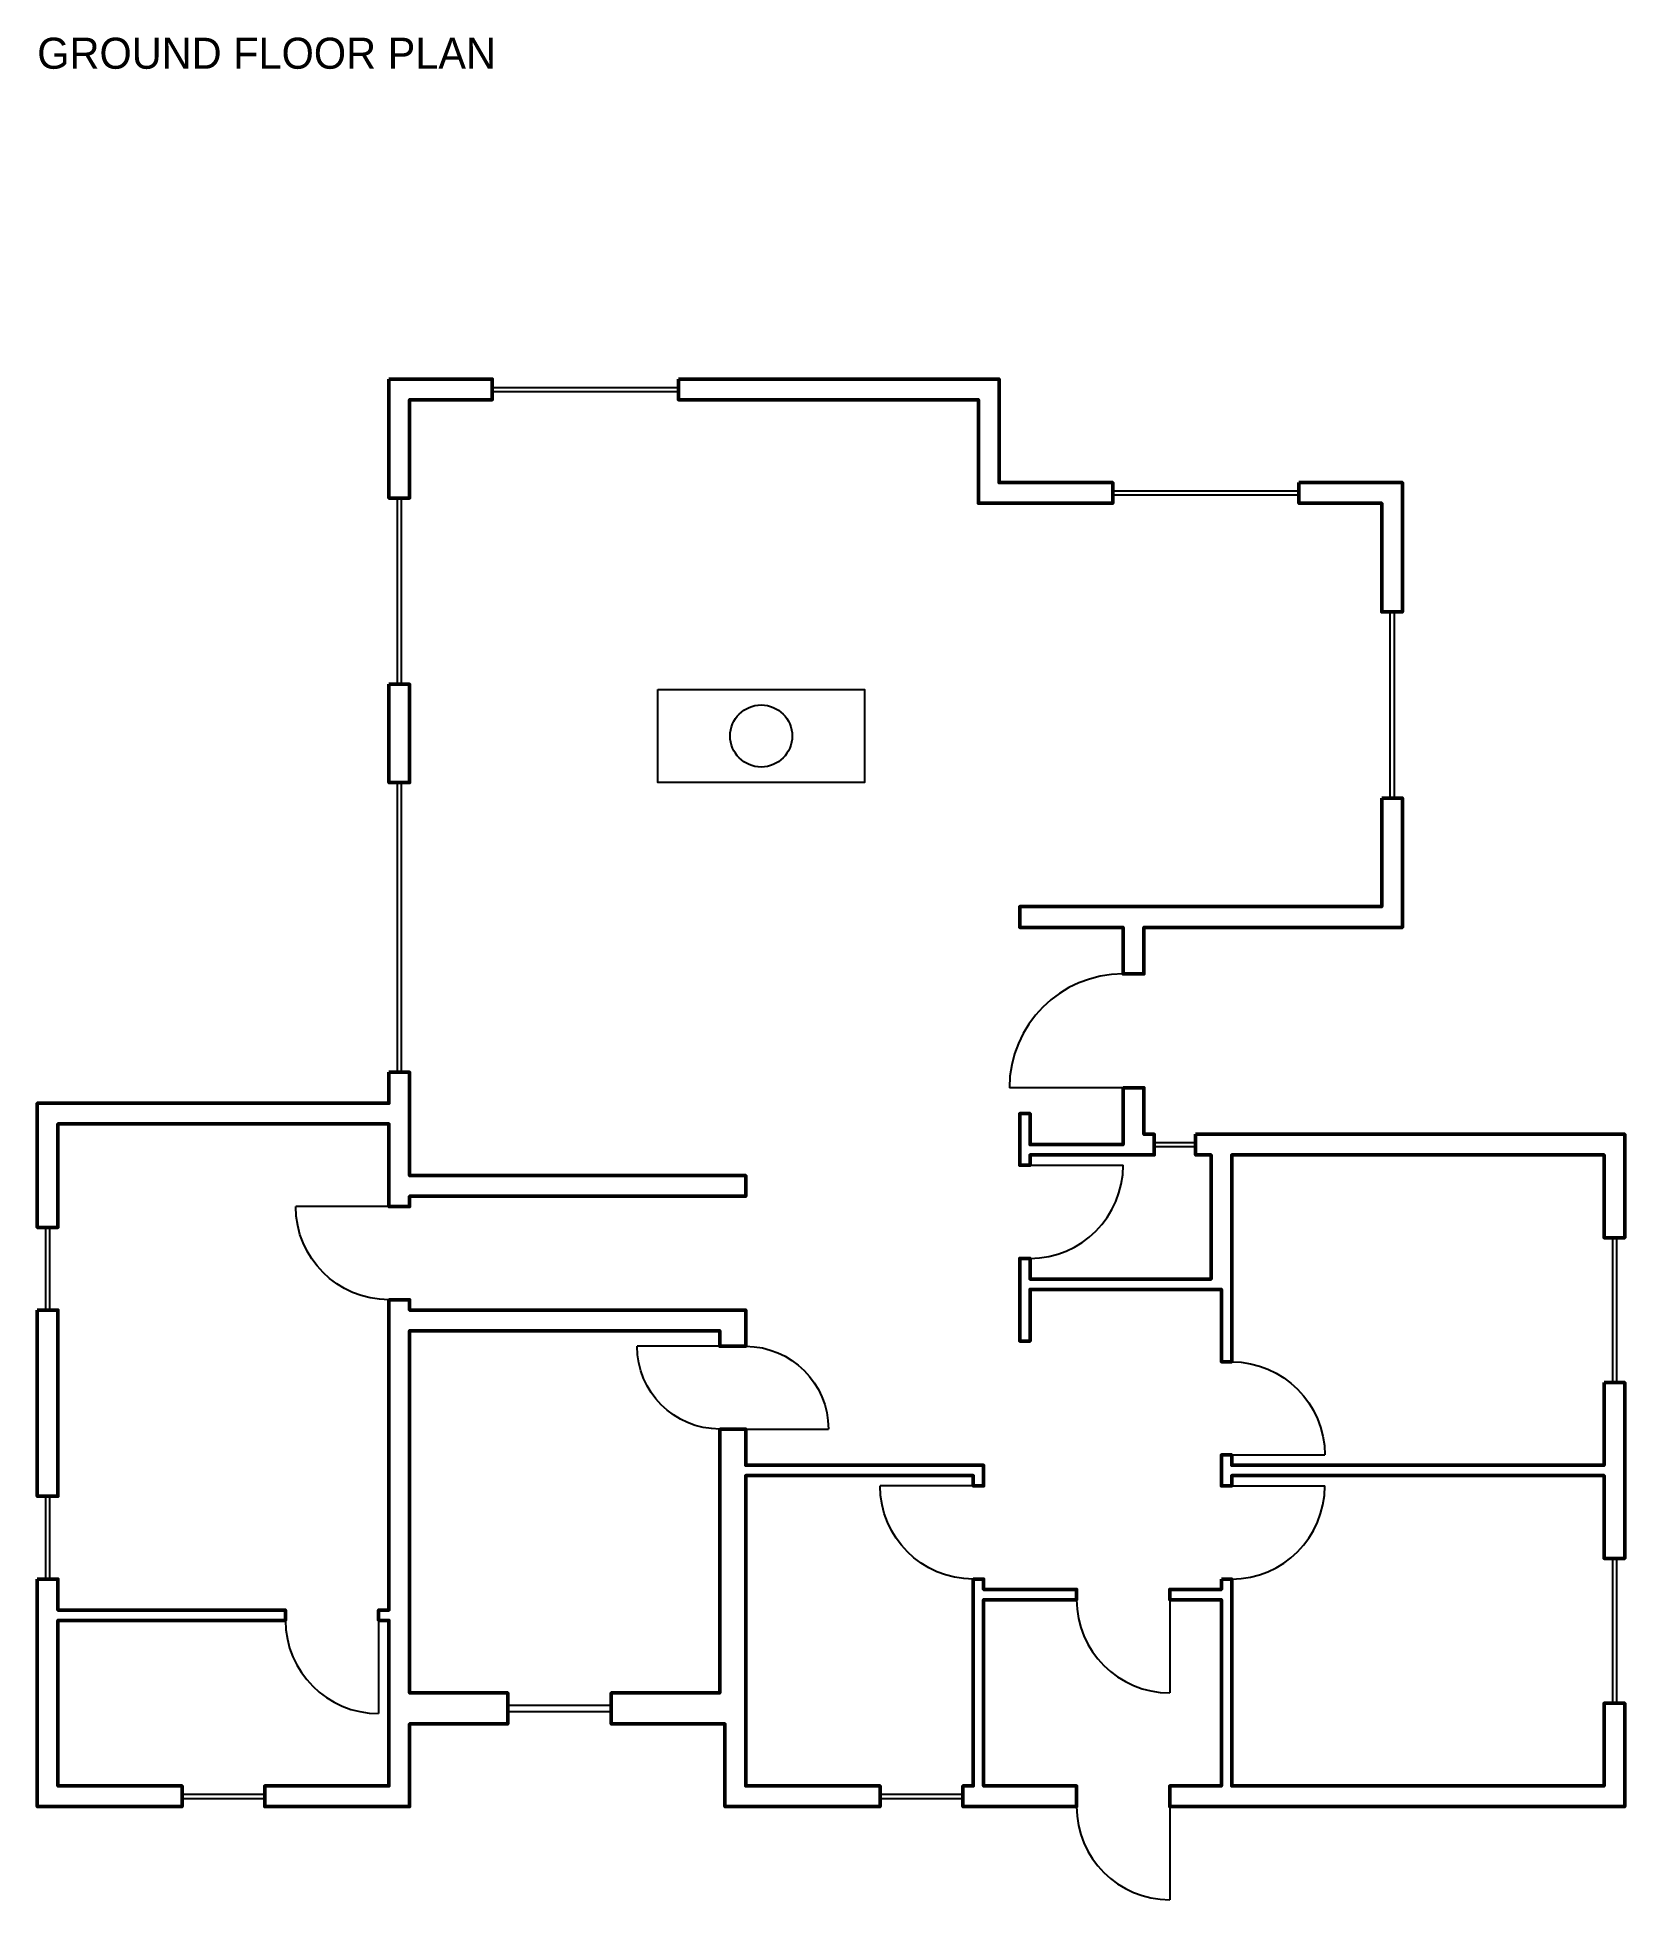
# Model space of a CAD drawing. Header units: centimetres. Extents: x 12000 to 13535, y 28530 to 30330.
import ezdxf

# ---------------------------------------------------------------- set-up
doc = ezdxf.new("R2010")
doc.units = ezdxf.units.CM
doc.linetypes.add('DASHED', pattern=[0.75, 0.5, -0.25])
doc.layers.get('0').update_dxf_attribs({"linetype": 'CONTINUOUS'})
for name, color, linetype in [('A-ANNO-DIMS', 1, 'CONTINUOUS'), ('A-DOOR', 3, 'CONTINUOUS'), ('A-GLAZ', 4, 'CONTINUOUS'), ('I-FURN', 8, 'CONTINUOUS')]:
    doc.layers.add(name, color=color, linetype=linetype)
doc.layers.add('A-WALL', color=7, linetype='CONTINUOUS', lineweight=50)

# ---------------------------------------------------------------- blocks, each defined once
blk = doc.blocks.new('WIN-2L')
for p, q in [((0, 0), (0, 1)), ((1, 0), (1, 1)), ((0, 0.6), (1, 0.6)), ((0, 0.4), (1, 0.4))]:
    blk.add_line(p, q)
blk = doc.blocks.new('DOOR-90')
at = {"color": 0}
blk.add_line((0, 0), (0, 1), dxfattribs=at)
blk.add_arc((0, 0), 1, 0, 90, dxfattribs=at)

msp = doc.modelspace()

# ---------------------------------------------------------------- linework, layer by layer
at = {"layer": 'A-WALL'}
for points in [[(12340, 30000), (12440, 30000), (12440, 29980), (12360, 29980), (12360, 29885), (12340, 29885)], [(12620, 30000), (12930, 30000), (12930, 29900), (13040, 29900), (13040, 29880), (12910, 29880), (12910, 29980), (12620, 29980)], [(13220, 29900), (13320, 29900), (13320, 29775), (13300, 29775), (13300, 29880), (13220, 29880)], [(12340, 29705), (12360, 29705), (12360, 29610), (12340, 29610)], [(13300, 29595), (13320, 29595), (13320, 29470), (13070, 29470), (13070, 29425), (13050, 29425), (13050, 29470), (12950, 29470), (12950, 29490), (13300, 29490)], [(12340, 29330), (12360, 29330), (12360, 29230), (12685, 29230), (12685, 29210), (12360, 29210), (12360, 29200), (12340, 29200), (12340, 29280), (12020, 29280), (12020, 29180), (12000, 29180), (12000, 29300), (12340, 29300)], [(13050, 29315), (13070, 29315), (13070, 29270), (13080, 29270), (13080, 29250), (12960, 29250), (12960, 29240), (12950, 29240), (12950, 29290), (12960, 29290), (12960, 29260), (13050, 29260)], [(13120, 29270), (13535, 29270), (13535, 29170), (13515, 29170), (13515, 29250), (13155, 29250), (13155, 29050), (13145, 29050), (13145, 29120), (12960, 29120), (12960, 29070), (12950, 29070), (12950, 29150), (12960, 29150), (12960, 29130), (13135, 29130), (13135, 29250), (13120, 29250)], [(12000, 29100), (12020, 29100), (12020, 28920), (12000, 28920)], [(12340, 29110), (12360, 29110), (12360, 29100), (12685, 29100), (12685, 29065), (12660, 29065), (12660, 29080), (12360, 29080), (12360, 28730), (12455, 28730), (12455, 28700), (12360, 28700), (12360, 28620), (12220, 28620), (12220, 28640), (12340, 28640), (12340, 28800), (12330, 28800), (12330, 28810), (12340, 28810)], [(13515, 29030), (13535, 29030), (13535, 28860), (13515, 28860), (13515, 28940), (13155, 28940), (13155, 28930), (13145, 28930), (13145, 28960), (13155, 28960), (13155, 28950), (13515, 28950)], [(12660, 28985), (12685, 28985), (12685, 28950), (12915, 28950), (12915, 28930), (12905, 28930), (12905, 28940), (12685, 28940), (12685, 28640), (12815, 28640), (12815, 28620), (12665, 28620), (12665, 28700), (12555, 28700), (12555, 28730), (12660, 28730)], [(12000, 28840), (12020, 28840), (12020, 28810), (12240, 28810), (12240, 28800), (12020, 28800), (12020, 28640), (12140, 28640), (12140, 28620), (12000, 28620)], [(12905, 28840), (12915, 28840), (12915, 28830), (13005, 28830), (13005, 28820), (12915, 28820), (12915, 28640), (13005, 28640), (13005, 28620), (12895, 28620), (12895, 28640), (12905, 28640)], [(13145, 28840), (13155, 28840), (13155, 28640), (13515, 28640), (13515, 28720), (13535, 28720), (13535, 28620), (13095, 28620), (13095, 28640), (13145, 28640), (13145, 28820), (13095, 28820), (13095, 28830), (13145, 28830)]]:
    msp.add_lwpolyline(points, close=True, dxfattribs=at)
at = {"layer": 'I-FURN'}
msp.add_lwpolyline([(12600, 29700), (12800, 29700), (12800, 29610), (12600, 29610)], close=True, dxfattribs=at)
msp.add_circle((12700, 29655), 30, dxfattribs=at)

# ---------------------------------------------------------------- block references
at = {"layer": 'A-DOOR'}
for p, xscale, yscale, rotation in [((13050, 29315), 110, 110, 90), ((12960, 29240), 90, 90, -90), ((12340, 29200), -90, 90, 90), ((13155, 28960), -90, 90, -90), ((13155, 28930), 90, 90, -90), ((13095, 28820), 90, 90, -180), ((12330, 28800), 90, 90, -180), ((13095, 28620), 90, 90, -180)]:
    msp.add_blockref('DOOR-90', p, dxfattribs=dict(at, xscale=xscale, yscale=yscale, rotation=rotation))
at = {"layer": 'A-DOOR', "linetype": 'DASHED', "xscale": -80, "yscale": 80, "rotation": 90}
msp.add_blockref('DOOR-90', (12660, 29065), dxfattribs=at)
at = {"layer": 'A-DOOR', "extrusion": (0, 0, -1)}
for p, xscale, yscale, rotation in [((-12685, 28985), 80, 80, 90), ((-12905, 28930), 90, 90, -90)]:
    msp.add_blockref('DOOR-90', p, dxfattribs=dict(at, xscale=xscale, yscale=yscale, rotation=rotation))
at = {"layer": 'A-GLAZ'}
for p, xscale, yscale in [((12440, 30000), 180, -20), ((13040, 29900), 180, -20), ((13080, 29270), 40, -20), ((12455, 28730), 100, -30), ((12140, 28640), 80, -20), ((12815, 28640), 80, -20)]:
    msp.add_blockref('WIN-2L', p, dxfattribs=dict(at, xscale=xscale, yscale=yscale))
at = {"layer": 'A-GLAZ', "yscale": 20, "rotation": -90}
for p, xscale in [((12340, 29885), 180), ((13300, 29775), 180), ((12340, 29610), 280), ((12000, 29180), 80), ((13515, 29170), 140), ((12000, 28920), 80), ((13515, 28860), 140)]:
    msp.add_blockref('WIN-2L', p, dxfattribs=dict(at, xscale=xscale))

# ---------------------------------------------------------------- texts
at = {"layer": 'A-ANNO-DIMS'}
msp.add_text('GROUND FLOOR PLAN', height=30, dxfattribs=at).set_placement((12000, 30300))

doc.saveas('drawing.dxf')
